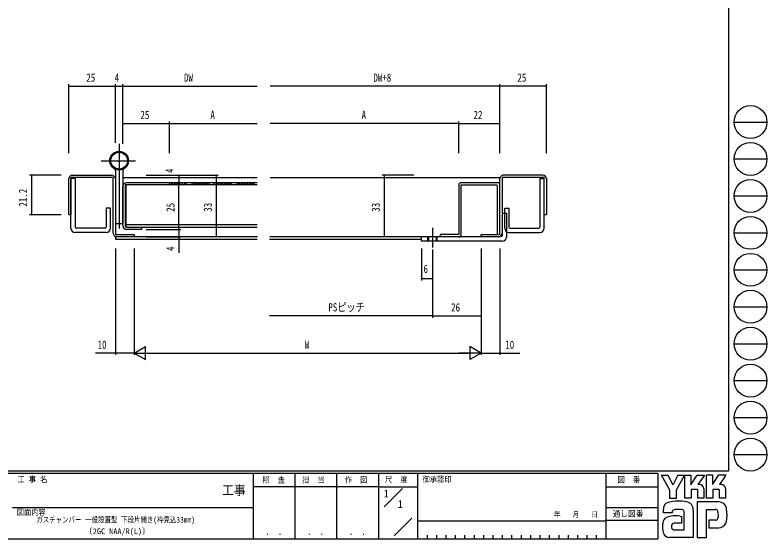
# Model space of a CAD drawing. Units: millimetres, scale not verified. Extents: x -397 to 397, y -282 to 282.
# Drawn here: x -6.2 to 396.7, y -282.1 to -1.4 of the extents above; entities that cross this region are included whole.
import ezdxf
from ezdxf.enums import TextEntityAlignment as Align

# ---------------------------------------------------------------- set-up
doc = ezdxf.new("R2010")
doc.units = ezdxf.units.MM
doc.header["$LTSCALE"] = 2
for name, color, linetype in [('0-1_USER1', 3, 'Continuous'), ('0-2_YKK_11', 7, 'Continuous'), ('0-3_YKK_12', 2, 'Continuous'), ('0-4_YKK_13', 4, 'Continuous'), ('0-6_YKK_D', 6, 'Continuous'), ('0-7_YKK_ZWAK', 7, 'Continuous')]:
    doc.layers.add(name, color=color, linetype=linetype)
doc.styles.add('ＭＳ ゴシック', font='')
doc.styles.get('ＭＳ ゴシック').set_extended_font_data('MS Gothic')

msp = doc.modelspace()

# ---------------------------------------------------------------- linework, layer by layer
at = {"layer": '0-2_YKK_11'}
for p, q in [((24.56, -87.24), (45.56, -87.24)), ((276.56, -87.24), (255.56, -87.24)), ((123.499, -91.24), (53.56, -91.24)), ((76.56, -91.24), (76.56, -92.44)), ((85.56, -92.44), (85.56, -91.24)), ((88.56, -91.24), (88.56, -92.44)), ((97.56, -91.24), (97.56, -92.44)), ((100.56, -92.44), (100.56, -91.24)), ((109.56, -92.44), (109.56, -91.24)), ((112.56, -91.24), (112.56, -92.44)), ((121.56, -91.24), (121.56, -92.44)), ((252.62, -91.24), (232.76, -91.24)), ((253.56, -118.54), (253.56, -89.203)), ((51.56, -114.24), (51.56, -93.152)), ((123.499, -113.84), (53.26, -113.84)), ((53.26, -115.04), (123.558, -115.04)), ((243.56, -120.24), (243.56, -119.04)), ((253.025, -120.24), (243.56, -120.24)), ((254.26, -120.24), (254.76, -119.74)), ((254.76, -117.24), (254.76, -119.74))]:
    msp.add_line(p, q, dxfattribs=at)
for points in [[(46.36, -118.24), (46.36, -88.44), (23.76, -88.44), (23.76, -108.44), (22.56, -108.44), (22.56, -88.729)], [(278.56, -88.839), (278.56, -108.44), (277.36, -108.44), (277.36, -88.44), (254.76, -88.44), (254.76, -118.17)], [(47.56, -88.804), (47.56, -119.04), (57.56, -119.04), (57.56, -120.24), (48.36, -120.24)], [(123.499, -92.44), (52.76, -92.44), (52.76, -114.54), (53.26, -115.04), (53.26, -92.44)], [(231.56, -92.44), (231.56, -119.04), (221.56, -119.04), (221.56, -120.24)], [(232.76, -119.04), (232.76, -92.44), (251.891, -92.44)], [(252.36, -119.04), (252.36, -92.94), (251.86, -92.44)], [(61.56, -115.04), (61.56, -116.24), (53.56, -116.24)], [(243.56, -119.04), (253.06, -119.04), (253.56, -118.54)]]:
    msp.add_lwpolyline(points, dxfattribs=at)
for centre, radius, start, end in [((24.56, -89.24), 2, 89.99998, 180.00002), ((45.56, -89.24), 2, 0, 89.99998), ((255.56, -89.24), 2, 89.99998, 180.00002), ((276.56, -89.24), 2, 0, 89.99998), ((53.56, -93.24), 2, 89.99998, 180.00002), ((232.76, -92.44), 1.2, 89.99998, 180.00002), ((252.56, -92.24), 1, 0, 89.99998), ((53.56, -114.24), 2, 180.00002, 270), ((48.36, -118.24), 2, 180.00002, 270), ((231.56, -119.04), 1.2, 270, 0), ((252.76, -118.24), 2, 270, 0)]:
    msp.add_arc(centre, radius, start, end, dxfattribs=at)
at = {"layer": '0-3_YKK_12'}
for p, q in [((51.6, -88.44), (123.499, -88.44)), ((130.497, -88.44), (253.56, -88.44)), ((123.722, -120.24), (47.56, -120.24)), ((211.56, -120.24), (130.238, -120.24)), ((130.214, -121.44), (211.56, -121.44))]:
    msp.add_line(p, q, dxfattribs=at)
msp.add_lwpolyline([(47.56, -120.24), (47.56, -121.44), (123.61, -121.44)], dxfattribs=at)
at = {"layer": '0-4_YKK_13'}
for p, q in [((49.56, -70.467), (49.56, -115.778)), ((39.919, -79.44), (58.408, -79.44)), ((47.56, -84.636), (47.56, -113.04)), ((51.56, -84.636), (51.56, -113.04)), ((26.06, -88.94), (23.76, -88.94)), ((23.76, -115.64), (23.76, -88.94)), ((26.06, -88.94), (26.06, -115.04)), ((76.56, -91.541), (76.861, -91.24)), ((77.075, -92.44), (78.275, -91.24)), ((78.489, -92.44), (79.689, -91.24)), ((79.904, -92.44), (81.104, -91.24)), ((81.318, -92.44), (82.518, -91.24)), ((82.732, -92.44), (83.932, -91.24)), ((84.146, -92.44), (85.346, -91.24)), ((88.56, -91.541), (88.861, -91.24)), ((89.075, -92.44), (90.275, -91.24)), ((90.489, -92.44), (91.689, -91.24)), ((91.904, -92.44), (93.104, -91.24)), ((93.318, -92.44), (94.518, -91.24)), ((94.732, -92.44), (95.932, -91.24)), ((96.146, -92.44), (97.346, -91.24)), ((100.56, -91.541), (100.861, -91.24)), ((101.075, -92.44), (102.275, -91.24)), ((102.489, -92.44), (103.689, -91.24)), ((103.904, -92.44), (105.104, -91.24)), ((105.318, -92.44), (106.518, -91.24)), ((106.732, -92.44), (107.932, -91.24)), ((108.146, -92.44), (109.346, -91.24)), ((112.56, -91.541), (112.861, -91.24)), ((113.075, -92.44), (114.275, -91.24)), ((114.489, -92.44), (115.689, -91.24)), ((115.904, -92.44), (117.104, -91.24)), ((117.318, -92.44), (118.518, -91.24)), ((118.732, -92.44), (119.932, -91.24)), ((120.146, -92.44), (121.346, -91.24)), ((275.06, -88.94), (277.36, -88.94)), ((275.06, -88.94), (275.06, -115.04)), ((277.36, -115.64), (277.36, -88.94)), ((42.66, -104.94), (42.66, -115.04)), ((44.96, -104.94), (42.66, -104.94)), ((44.96, -115.64), (44.96, -104.94)), ((254.76, -107.54), (257.06, -107.54)), ((256.16, -104.94), (258.46, -104.94)), ((256.16, -115.64), (256.16, -104.94)), ((257.06, -107.54), (257.06, -120.54)), ((258.46, -104.94), (258.46, -115.04)), ((42.06, -115.64), (26.66, -115.64)), ((47.56, -113.04), (51.56, -113.04)), ((217.56, -115.493), (217.56, -126.003)), ((259.06, -115.64), (274.46, -115.64)), ((42.66, -117.94), (26.06, -117.94)), ((243.56, -120.24), (211.56, -120.24)), ((215.06, -122.54), (215.06, -120.24)), ((215.56, -122.54), (215.56, -120.24)), ((219.56, -122.54), (219.56, -120.24)), ((220.06, -122.54), (220.06, -120.24)), ((258.46, -117.94), (275.06, -117.94))]:
    msp.add_line(p, q, dxfattribs=at)
msp.add_lwpolyline([(255.06, -122.54), (211.56, -122.54), (211.56, -120.24)], dxfattribs=at)
for radius in [5, 4.5]:
    msp.add_circle((49.56, -79.44), radius, dxfattribs=at)
for centre, radius, start, end in [((46.56, -84.636), 1, 0, 60), ((52.56, -84.636), 1, 120, 180), ((26.06, -115.64), 2.3, 180, 270), ((26.66, -115.04), 0.6, 180, 270), ((42.06, -115.04), 0.6, 270, 0), ((42.66, -115.64), 2.3, 270, 0), ((258.46, -115.64), 2.3, 180, 270), ((259.06, -115.04), 0.6, 180, 270), ((274.46, -115.04), 0.6, 270, 0), ((275.06, -115.64), 2.3, 270, 0), ((255.06, -120.54), 2, 270, 0)]:
    msp.add_arc(centre, radius, start, end, dxfattribs=at)
at = {"layer": '0-6_YKK_D'}
for p, q in [((22.56, -75.44), (22.56, -38.44)), ((22.56, -39.44), (47.56, -39.44)), ((47.56, -69.908), (47.56, -38.44)), ((47.56, -68.413), (47.56, -38.44)), ((47.56, -39.44), (51.56, -39.44)), ((51.56, -68.405), (51.56, -38.44)), ((51.56, -69.908), (51.56, -38.44)), ((51.56, -39.44), (123.499, -39.44)), ((253.56, -39.44), (130.497, -39.44)), ((253.56, -75.44), (253.56, -38.44)), ((253.56, -69.908), (253.56, -38.44)), ((278.56, -39.44), (253.56, -39.44)), ((278.56, -75.44), (278.56, -38.44)), ((51.56, -70.422), (51.56, -58.44)), ((51.56, -59.44), (76.56, -59.44)), ((76.56, -75.44), (76.56, -58.44)), ((76.56, -75.44), (76.56, -58.44)), ((76.56, -59.44), (123.499, -59.44)), ((231.56, -59.44), (130.497, -59.44)), ((231.56, -69.908), (231.56, -58.44)), ((231.56, -75.44), (231.56, -58.44)), ((231.56, -75.44), (231.56, -58.44)), ((231.56, -59.44), (253.56, -59.44)), ((231.56, -59.44), (253.56, -59.44)), ((253.56, -68.495), (253.56, -58.44)), ((253.56, -75.44), (253.56, -58.44)), ((18.56, -87.24), (1.56, -87.24)), ((2.56, -87.24), (2.56, -108.44)), ((64.004, -87.24), (82.56, -87.24)), ((81.56, -87.24), (81.56, -91.24)), ((82.198, -87.24), (102.56, -87.24)), ((101.56, -87.24), (101.56, -120.24)), ((207.56, -87.24), (190.56, -87.24)), ((191.56, -87.24), (191.56, -120.24)), ((81.56, -116.24), (81.56, -91.24)), ((18.56, -108.44), (1.56, -108.44)), ((64.004, -116.24), (82.56, -116.24)), ((68.658, -116.24), (82.56, -116.24)), ((81.56, -116.24), (81.56, -120.24)), ((64.004, -120.24), (82.56, -120.24)), ((81.56, -120.24), (81.56, -128.84)), ((207.56, -120.24), (190.56, -120.24)), ((47.56, -126.54), (47.56, -183.54)), ((57.56, -126.54), (57.56, -183.54)), ((211.56, -126.54), (211.56, -143.54)), ((217.56, -127.003), (217.56, -163.54)), ((243.56, -126.54), (243.56, -163.54)), ((253.56, -126.54), (253.56, -183.54)), ((57.56, -130.035), (57.56, -183.54)), ((217.56, -129.694), (217.56, -143.54)), ((217.56, -129.694), (217.56, -163.54)), ((243.56, -129.571), (243.56, -183.54)), ((243.56, -130.323), (243.56, -183.54)), ((211.56, -142.54), (217.56, -142.54)), ((217.56, -162.54), (130.214, -162.54)), ((217.56, -162.54), (243.56, -162.54)), ((57.56, -182.54), (63.623, -179.04)), ((63.623, -186.04), (63.623, -179.04)), ((237.498, -179.04), (237.498, -186.04)), ((243.56, -182.54), (237.498, -179.04)), ((47.56, -182.54), (36.82, -182.54)), ((57.56, -182.54), (47.56, -182.54)), ((57.56, -182.54), (69.685, -182.54)), ((57.56, -182.54), (63.623, -186.04)), ((64.56, -182.54), (236.56, -182.54)), ((243.56, -182.54), (231.436, -182.54)), ((243.56, -182.54), (237.498, -186.04)), ((243.56, -182.54), (253.56, -182.54)), ((253.56, -182.54), (264.3, -182.54))]:
    msp.add_line(p, q, dxfattribs=at)
for centre, start, end in [((22.56, -39.44), 0, 180), ((22.56, -39.44), 180, 0), ((47.56, -39.44), 0, 180), ((47.56, -39.44), 0, 180), ((47.56, -39.44), 180, 0), ((47.56, -39.44), 180, 0), ((51.56, -39.44), 0, 180), ((51.56, -39.44), 0, 180), ((51.56, -39.44), 180, 0), ((51.56, -39.44), 180, 0), ((253.56, -39.44), 0, 180), ((253.56, -39.44), 0, 180), ((253.56, -39.44), 180, 0), ((253.56, -39.44), 180, 0), ((278.56, -39.44), 0, 180), ((278.56, -39.44), 180, 0), ((51.56, -59.44), 0, 180), ((51.56, -59.44), 180, 0), ((76.56, -59.44), 0, 180), ((76.56, -59.44), 0, 180), ((76.56, -59.44), 180, 0), ((76.56, -59.44), 180, 0), ((231.56, -59.44), 0, 180), ((231.56, -59.44), 0, 180), ((231.56, -59.44), 0, 180), ((231.56, -59.44), 180, 0), ((231.56, -59.44), 180, 0), ((231.56, -59.44), 180, 0), ((253.56, -59.44), 0, 180), ((253.56, -59.44), 0, 180), ((253.56, -59.44), 180, 0), ((253.56, -59.44), 180, 0), ((2.56, -87.24), 90, 270), ((2.56, -87.24), 270, 90), ((81.56, -87.24), 90, 270), ((81.56, -87.24), 270, 90), ((101.56, -87.24), 90, 270), ((101.56, -87.24), 270, 90), ((191.56, -87.24), 90, 270), ((191.56, -87.24), 270, 90), ((81.56, -91.24), 90, 270), ((81.56, -91.24), 90, 270), ((81.56, -91.24), 270, 90), ((81.56, -91.24), 270, 90), ((2.56, -108.44), 90, 270), ((2.56, -108.44), 270, 90), ((81.56, -116.24), 90, 270), ((81.56, -116.24), 90, 270), ((81.56, -116.24), 270, 90), ((81.56, -116.24), 270, 90), ((81.56, -120.24), 90, 270), ((81.56, -120.24), 270, 90), ((101.56, -120.24), 90, 270), ((101.56, -120.24), 270, 90), ((191.56, -120.24), 90, 270), ((191.56, -120.24), 270, 90), ((211.56, -142.54), 0, 180), ((211.56, -142.54), 180, 0), ((217.56, -142.54), 0, 180), ((217.56, -142.54), 180, 0), ((217.56, -162.54), 0, 180), ((217.56, -162.54), 0, 180), ((217.56, -162.54), 180, 0), ((217.56, -162.54), 180, 0), ((243.56, -162.54), 0, 180), ((243.56, -162.54), 180, 0), ((47.56, -182.54), 0, 180), ((47.56, -182.54), 180, 0), ((253.56, -182.54), 0, 180), ((253.56, -182.54), 180, 0)]:
    msp.add_arc(centre, 0.106, start, end, dxfattribs=at)
at = {"layer": '0-7_YKK_ZWAK'}
for p, q in [((376.1, 279.3), (376.1, -245.7)), ((379.076, -58.716), (396.716, -58.716)), ((379.076, -78.512), (396.716, -78.512)), ((379.076, -98.308), (396.716, -98.308)), ((379.076, -118.104), (396.716, -118.104)), ((379.076, -137.9), (396.716, -137.9)), ((379.076, -157.696), (396.716, -157.696)), ((379.076, -177.492), (396.716, -177.492)), ((379.076, -197.288), (396.716, -197.288)), ((379.076, -217.084), (396.716, -217.084)), ((379.076, -236.88), (396.716, -236.88)), ((376.1, -245.7), (-393.9, -245.7)), ((338.3, -247.1), (-393.9, -247.1)), ((121.3, -247.1), (121.3, -282.1)), ((143.7, -247.1), (143.7, -282.1)), ((166.1, -247.1), (166.1, -282.1)), ((188.5, -247.1), (188.5, -282.1)), ((209.5, -247.1), (209.5, -282.1)), ((310.3, -247.1), (310.3, -282.1)), ((338.3, -247.1), (338.3, -282.1)), ((344.732, -255.899), (340.137, -248.006)), ((340.137, -248.006), (343.651, -248.006)), ((343.651, -248.006), (346.164, -252.709)), ((348.936, -247.898), (346.381, -252.871)), ((352.562, -247.898), (348.029, -255.926)), ((348.936, -247.898), (352.562, -247.898)), ((352.76, -260.331), (352.76, -247.925)), ((352.76, -247.925), (355.976, -247.925)), ((355.976, -253.023), (359.355, -247.871)), ((355.976, -247.925), (355.976, -253.023)), ((359.355, -247.871), (363.18, -247.871)), ((363.18, -247.871), (359.64, -253.006)), ((364.274, -260.223), (364.274, -247.817)), ((364.274, -247.817), (367.545, -247.817)), ((367.545, -253.008), (370.978, -247.817)), ((367.545, -247.817), (367.545, -253.008)), ((370.978, -247.817), (374.762, -247.817)), ((374.383, -248.465), (371.261, -252.925)), ((374.762, -247.817), (374.383, -248.465)), ((346.164, -252.709), (346.381, -252.871)), ((360.679, -253.006), (359.64, -253.006)), ((372.301, -252.925), (371.261, -252.925)), ((189.484, -254.099), (121.3, -254.099)), ((189.484, -254.099), (209.5, -254.099)), ((191.67, -264.836), (201.364, -255.143)), ((310.3, -254.1), (338.3, -254.1)), ((344.732, -260.358), (344.732, -255.899)), ((348.029, -255.926), (348.029, -260.358)), ((359.274, -255.682), (356.084, -255.682)), ((356.084, -255.682), (356.084, -260.331)), ((359.706, -255.844), (359.274, -255.682)), ((359.706, -260.25), (359.706, -255.844)), ((362.842, -255.169), (362.842, -260.25)), ((371.302, -260.196), (371.302, -255.817)), ((374.464, -255.169), (374.464, -260.196)), ((348.029, -260.358), (344.732, -260.358)), ((356.084, -260.331), (352.76, -260.331)), ((362.842, -260.25), (359.706, -260.25)), ((367.68, -260.223), (364.274, -260.223)), ((371.302, -260.146), (371.353, -260.196)), ((374.464, -260.196), (371.302, -260.196)), ((-7.5, -265.299), (121.3, -265.299)), ((310.3, -265.299), (338.3, -265.299)), ((359.328, -262.196), (359.328, -281.306)), ((370.923, -262.196), (359.328, -262.196)), ((351.246, -266.305), (347.548, -266.375)), ((350.273, -269.873), (350.976, -270.035)), ((352.327, -277.171), (352.327, -267.44)), ((357.22, -266.683), (357.22, -281.279)), ((364.355, -281.306), (364.355, -266.359)), ((364.355, -266.359), (369.004, -266.359)), ((370.473, -267.856), (370.491, -270.491)), ((196.972, -280.445), (206.496, -270.921)), ((209.5, -272.3), (310.3, -272.3)), ((338.3, -272.299), (310.3, -272.299)), ((350.976, -273.63), (346.981, -273.635)), ((350.976, -270.035), (350.976, -273.63)), ((369.113, -272.089), (365.572, -272.089)), ((365.572, -272.089), (365.572, -276.225)), ((346.705, -277.171), (352.327, -277.171)), ((351.895, -277.171), (352.246, -277.171)), ((352.327, -277.17), (352.328, -277.171)), ((365.572, -276.225), (370.896, -276.225)), ((370.896, -276.225), (371.978, -275.982)), ((214.54, -280), (214.54, -282.1)), ((219.58, -280), (219.58, -282.1)), ((224.62, -280), (224.62, -282.1)), ((229.66, -280), (229.66, -282.1)), ((234.7, -280), (234.7, -282.1)), ((239.74, -280), (239.74, -282.1)), ((244.78, -280), (244.78, -282.1)), ((249.82, -280), (249.82, -282.1)), ((254.86, -280), (254.86, -282.1)), ((259.9, -280), (259.9, -282.1)), ((264.94, -280), (264.94, -282.1)), ((269.98, -280), (269.98, -282.1)), ((275.02, -280), (275.02, -282.1)), ((280.06, -280), (280.06, -282.1)), ((285.1, -280), (285.1, -282.1)), ((290.14, -280), (290.14, -282.1)), ((295.18, -280), (295.18, -282.1)), ((300.22, -280), (300.22, -282.1)), ((305.26, -280), (305.26, -282.1)), ((345.867, -281.36), (344.38, -281.36)), ((356.895, -281.333), (345.867, -281.36)), ((357.22, -281.279), (356.895, -281.333)), ((359.328, -281.306), (363.571, -281.306)), ((363.571, -281.306), (364.355, -281.306)), ((-393.9, -282.1), (338.3, -282.1))]:
    msp.add_line(p, q, dxfattribs=at)
for points in [[(371.302, -255.817), (370.869, -255.655), (367.68, -255.655), (367.68, -260.223)], [(345.867, -268.17), (341.218, -268.17), (341.218, -266.241)]]:
    msp.add_lwpolyline(points, dxfattribs=at)
for centre in [(387.896, -58.716), (387.896, -78.512), (387.896, -98.308), (387.896, -118.104), (387.896, -137.9), (387.896, -157.696), (387.896, -177.492), (387.896, -197.288), (387.896, -217.084), (387.896, -236.88)]:
    msp.add_circle(centre, 8.82, dxfattribs=at)
for centre, radius, start, end in [((360.679, -255.169), 2.163, 0.00166, 89.99604), ((372.3, -255.088), 2.163, 0.00166, 89.99604), ((349.022, -279.501), 17.68, 89.89165, 109.30848), ((349.541, -282.563), 20.748, 78.7801, 91.46938), ((346.259, -266.266), 5.037, 158.41083, 179.71775), ((343.906, -265.155), 2.444, 109.02127, 161.51264), ((352.83, -266.596), 4.449, 40.66422, 80.31694), ((352.609, -266.585), 4.612, 358.78059, 38.76563), ((370.772, -266.54), 4.341, 14.44572, 87.08746), ((354.466, -269.287), 20.86, 350.99027, 10.67625), ((347.82, -282.954), 13.309, 79.38098, 112.05825), ((347.975, -268.107), 2.109, 138.46382, 181.71359), ((347.415, -268.071), 1.701, 85.50551, 126.78038), ((350.756, -267.854), 1.625, 14.7552, 72.44995), ((369.165, -267.579), 1.229, 16.43123, 96.91661), ((366.831, -268.308), 3.673, 4.93423, 17.03552), ((351.749, -275.495), 11.082, 168.76372, 199.80079), ((344.727, -274.027), 3.908, 121.82711, 169.08475), ((346.99, -275.079), 1.445, 90.33953, 178.03639), ((369.114, -270.784), 1.306, 269.95468, 342.90145), ((366.81, -270.141), 3.697, 343.6902, 354.75362), ((370.835, -271.845), 4.291, 285.44291, 349.90448), ((347.882, -275.428), 2.369, 171.08203, 216.71923), ((346.95, -275.665), 1.526, 230.9728, 260.75491), ((344.74, -277.543), 3.823, 207.31435, 263.59464)]:
    msp.add_arc(centre, radius, start, end, dxfattribs=at)

# ---------------------------------------------------------------- texts
at = {"layer": '0-1_USER1', "style": 'ＭＳ ゴシック'}
for s, height, p in [('1', 4.106, (191.3, -261.099)), ('1', 4.106, (198.833, -266.699)), ('〔2GC NAA/R(L)〕', 3.079, (31.137, -280.425))]:
    msp.add_text(s, height=height, dxfattribs=at).set_placement(p, align=Align.BOTTOM_LEFT)
at = {"layer": '0-1_USER1', "style": 'ＭＳ ゴシック', "width": 0.8}
msp.add_text('ガスチャンバー 一般設置型 下段片開き(枠見込33mm)', height=3.079, dxfattribs=at).set_placement((5.197, -274.249), align=Align.BOTTOM_LEFT)
at = {"layer": '0-6_YKK_D', "style": 'ＭＳ ゴシック', "width": 0.8}
for s, p in [('25', (31.978, -38.44)), ('4', (47.163, -38.44)), ('DW', (84.313, -38.44)), ('DW+8', (185.803, -38.44)), ('25', (262.978, -38.44)), ('25', (60.978, -58.44)), ('A', (98.47, -58.44)), ('A', (179.469, -58.44)), ('22', (239.466, -58.44)), ('6', (212.663, -140.896)), ('PSピッチ', (161.68, -161.51)), ('26', (227.466, -161.54)), ('10', (38.039, -181.54)), ('W', (149.025, -181.54)), ('10', (256.479, -181.54))]:
    msp.add_text(s, height=4.399, dxfattribs=at).set_placement(p, align=Align.BOTTOM_LEFT)
for s, p in [('4', (80.134, -86.017)), ('21.2', (1.56, -104.053)), ('25', (80.56, -106.822)), ('33', (100.56, -106.81)), ('33', (190.56, -106.81)), ('4', (80.56, -127.787))]:
    msp.add_text(s, height=4.399, rotation=90, dxfattribs=at).set_placement(p, align=Align.BOTTOM_LEFT)
at = {"layer": '0-7_YKK_ZWAK', "style": 'ＭＳ ゴシック', "width": 0.9}
for s, height, p in [('工 事 名', 3.079, (-4.888, -252.633)), ('照  査', 3.079, (126.289, -252.88)), ('担  当', 3.079, (147.655, -252.88)), ('作  図', 3.079, (170.42, -252.862)), ('尺  度', 3.079, (192.012, -252.637)), ('御承認印', 3.079, (212.167, -252.633)), ('図\u3000番', 3.284, (316.498, -252.962)), ('工事', 5.132, (104.731, -260.056)), ('図面内容', 3.079, (-5.283, -270.248)), ('年   月   日', 2.903, (282.476, -271.269)), ('通し図番', 3.284, (313.979, -271.185)), (' ． ．', 3.592, (125.755, -281.046)), (' ． ．', 3.592, (148.155, -281.046)), (' ． ．', 3.592, (170.555, -281.046))]:
    msp.add_text(s, height=height, dxfattribs=at).set_placement(p, align=Align.BOTTOM_LEFT)

doc.saveas('drawing.dxf')
